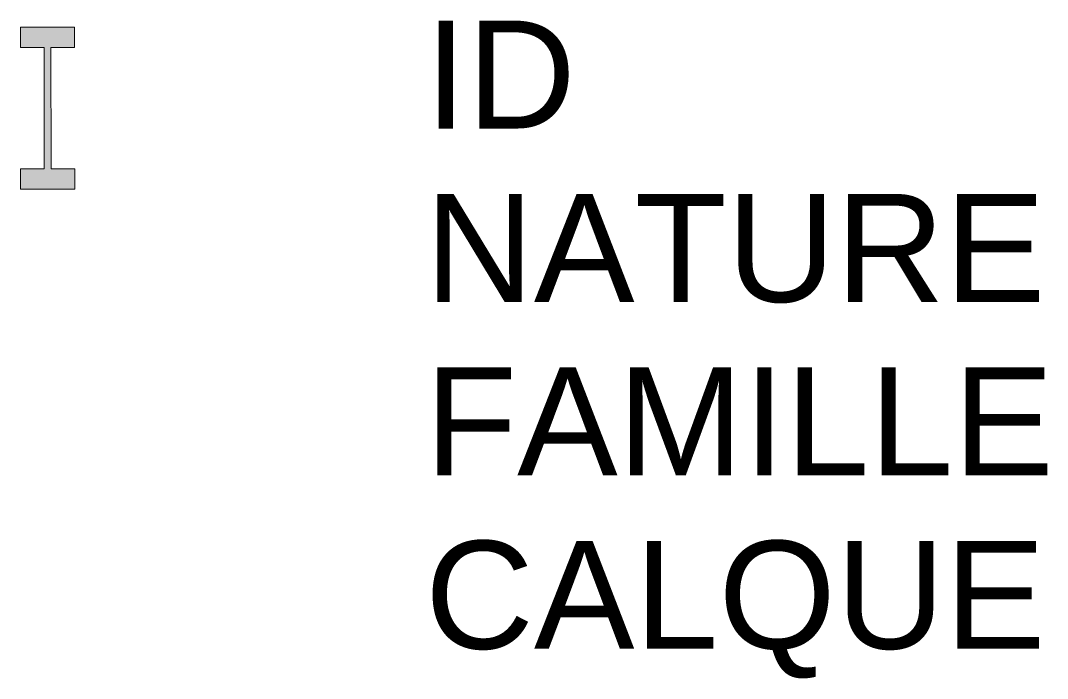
# Model space of a CAD drawing. Header units: metres. Extents: x 3142.99 to 3144.89, y 1873.2 to 1874.42.
import ezdxf

# ---------------------------------------------------------------- set-up
doc = ezdxf.new("R2010")
doc.units = ezdxf.units.M
doc.linetypes.add('Socle_Continu', pattern=[2.5, 2.5, 0])
doc.layers.add('EAUPL_SCT', color=5, linetype='Socle_Continu', lineweight=13, true_color=0x0000ff)
doc.styles.get("Standard").update_dxf_attribs({"font": 'arial.ttf'})

msp = doc.modelspace()

# ---------------------------------------------------------------- hatches: boundary and pattern name
at = {"layer": 'EAUPL_SCT', "linetype": 'Socle_Continu'}
msp.add_hatch(color=256, dxfattribs=at).paths.add_polyline_path([(3143.0929, 1874.4034), (3142.9929, 1874.4033), (3142.9929, 1874.3658), (3143.0367, 1874.3659), (3143.0368, 1874.1409), (3142.9931, 1874.1408), (3142.9931, 1874.1033), (3143.0931, 1874.1034), (3143.0931, 1874.1409), (3143.0493, 1874.1409), (3143.0492, 1874.3659), (3143.0929, 1874.3659)])

# ---------------------------------------------------------------- linework, layer by layer
for p, q in [((3143.0929, 1874.4034), (3142.9929, 1874.4033)), ((3142.9929, 1874.4033), (3142.9929, 1874.3658)), ((3143.0929, 1874.3659), (3143.0929, 1874.4034)), ((3142.9929, 1874.3658), (3143.0367, 1874.3659)), ((3143.0367, 1874.3659), (3143.0368, 1874.1409)), ((3143.0493, 1874.1409), (3143.0492, 1874.3659)), ((3143.0492, 1874.3659), (3143.0929, 1874.3659)), ((3143.0368, 1874.1409), (3142.9931, 1874.1408)), ((3142.9931, 1874.1408), (3142.9931, 1874.1033)), ((3143.0931, 1874.1409), (3143.0493, 1874.1409)), ((3143.0931, 1874.1034), (3143.0931, 1874.1409)), ((3142.9931, 1874.1033), (3143.0931, 1874.1034))]:
    msp.add_line(p, q, dxfattribs=at)

# ---------------------------------------------------------------- texts
at = {"layer": 'EAUPL_SCT', "linetype": 'Socle_Continu', "flags": 9}
for tag, p, s in [('ID', (3143.7414, 1874.2157), 'BP_0127'), ('NATURE', (3143.7414, 1873.8944), 'Changement de matériau'), ('FAMILLE', (3143.7414, 1873.5732), 'Eau pluviale'), ('CALQUE', (3143.7414, 1873.2519), 'EAUPL_SCT')]:
    msp.add_attdef(tag, p, s, height=0.2, dxfattribs=at)

doc.saveas('drawing.dxf')
